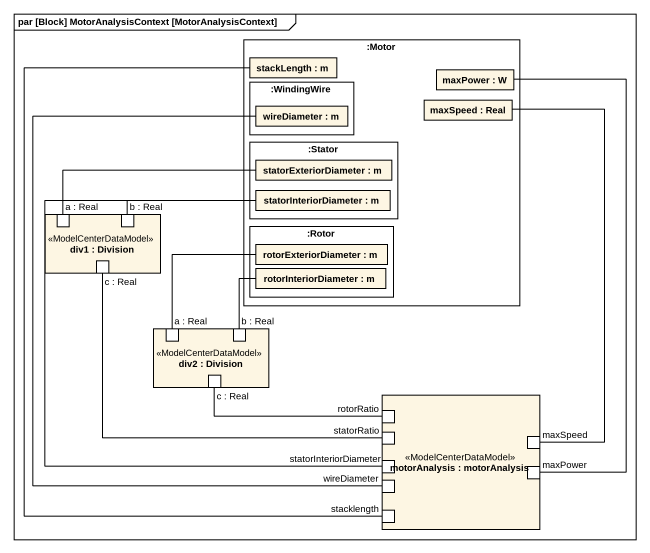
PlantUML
@startuml
mainframe par [Block] MotorAnalysisContext [MotorAnalysisContext]
rectangle ":Motor" as Motor {
  rectangle "stackLength : m" as stackLength
  rectangle "maxPower : W" as maxPower
  rectangle ":WindingWire" as WindingWire {
    rectangle "wireDiameter : m" as wireDiameter
  }
  rectangle "maxSpeed : Real" as maxSpeed
  rectangle ":Stator" as Stator {
    rectangle "statorExteriorDiameter : m" as statorExteriorDiameter
    rectangle "statorInteriorDiameter : m" as statorInteriorDiameter
  }
  rectangle ":Rotor" as Rotor {
    rectangle "rotorExteriorDiameter : m" as rotorExteriorDiameter
    rectangle "rotorInteriorDiameter : m" as rotorInteriorDiameter
  }
}
rectangle "div1 : Division" as div1 <<ModelCenterDataModel>> {
  port "a : Real" as a_Real
  port "b : Real" as b_Real
  port "c : Real" as c_Real
}
rectangle "div2 : Division" as div2 <<ModelCenterDataModel>> {
  port "a : Real" as a_Real_2
  port "b : Real" as b_Real_2
  port "c : Real" as c_Real_2
}
rectangle "motorAnalysis : motorAnalysis" as motorAnalysis <<ModelCenterDataModel>> {
  port rotorRatio
  port "statorInteriorDiameter" as statorInteriorDiameter_2
  port statorRatio
  port "maxSpeed" as maxSpeed_2
  port "wireDiameter" as wireDiameter_2
  port "maxPower" as maxPower_2
  port stacklength
}
stackLength -- stacklength
wireDiameter -- wireDiameter_2
statorExteriorDiameter -left- a_Real
statorInteriorDiameter -left- b_Real
statorInteriorDiameter -- statorInteriorDiameter_2
c_Real -right- statorRatio
rotorExteriorDiameter -left- a_Real_2
rotorInteriorDiameter -- b_Real_2
c_Real_2 -right- rotorRatio
maxSpeed_2 -up- maxSpeed
maxPower_2 -up- maxPower
@enduml
